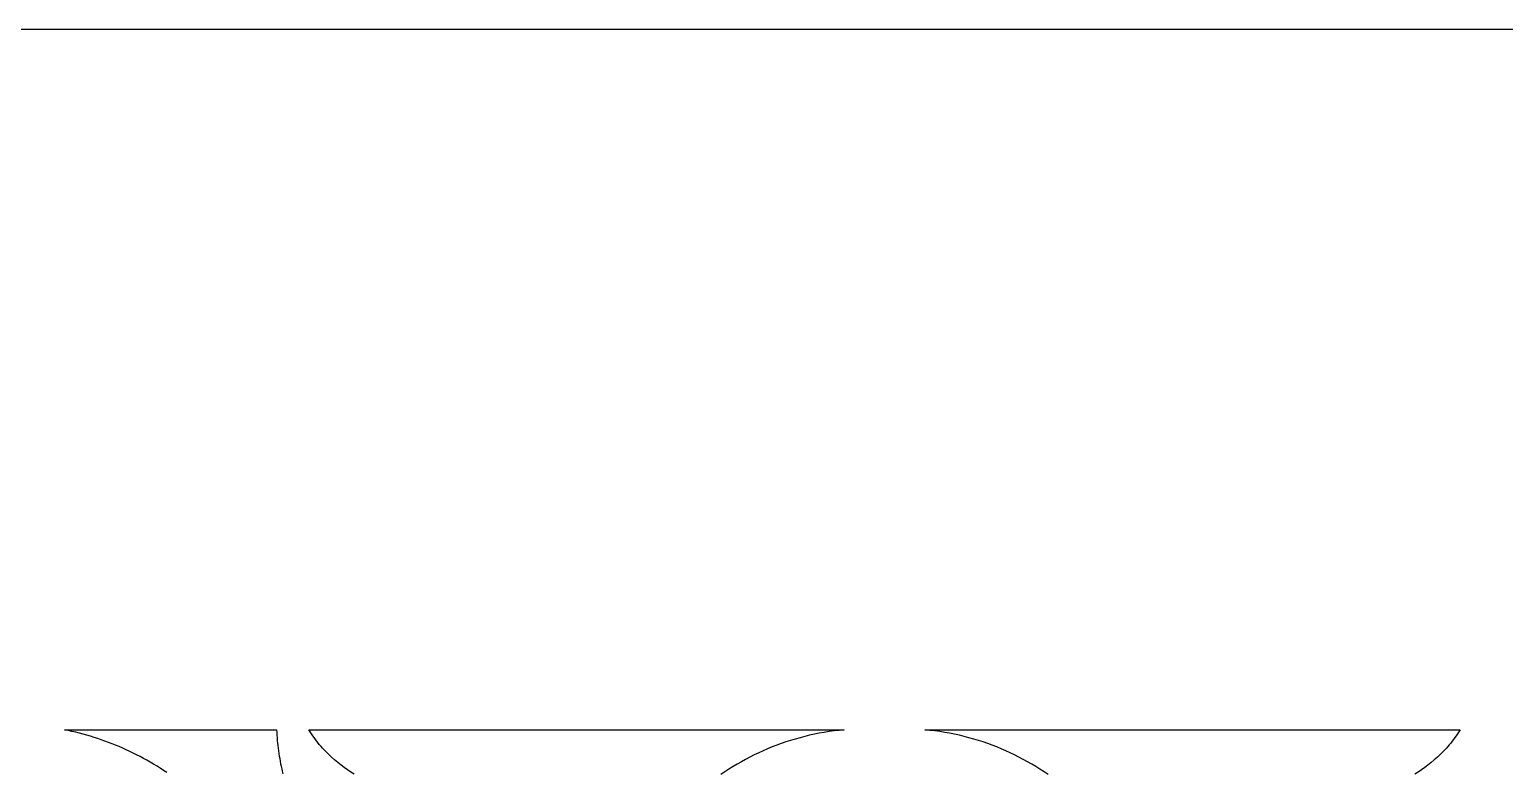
# Model space of a CAD drawing. Extents: x -4950 to -2150, y -1354 to 1346.
# Drawn here: x -2712.7 to -2344.2, y 1160 to 1345.6 of the extents above; entities that cross this region are included whole.
import ezdxf

# ---------------------------------------------------------------- set-up
doc = ezdxf.new("R2010")
doc.units = 0
doc.layers.add('LAYER_1', color=18, linetype='CONTINUOUS')

msp = doc.modelspace()

# ---------------------------------------------------------------- linework, layer by layer
at = {"layer": 'LAYER_1'}
msp.add_lwpolyline([(-4949.84, -1354.38), (-2149.84, -1354.38), (-2149.84, 1345.62), (-4949.84, 1345.62)], close=True, dxfattribs=at)
for points in [[(-2678.41, 1159.95), (-2679.23, 1160.49), (-2680.06, 1161.01), (-2680.89, 1161.53), (-2681.73, 1162.04), (-2682.57, 1162.53), (-2683.41, 1163.01), (-2684.26, 1163.48), (-2685.12, 1163.93), (-2685.98, 1164.38), (-2686.84, 1164.81), (-2687.71, 1165.23), (-2688.59, 1165.64), (-2689.46, 1166.03), (-2690.34, 1166.42), (-2691.23, 1166.79), (-2692.12, 1167.14), (-2693.01, 1167.49), (-2693.91, 1167.82), (-2694.81, 1168.14), (-2695.71, 1168.45), (-2696.62, 1168.74), (-2697.53, 1169.02), (-2698.44, 1169.29), (-2699.36, 1169.54), (-2700.28, 1169.78), (-2701.2, 1170.01), (-2702.13, 1170.23), (-2703.05, 1170.43), (-2703.98, 1170.62), (-2651, 1170.61), (-2650.97, 1169.95), (-2650.93, 1169.28), (-2650.89, 1168.63), (-2650.83, 1167.97), (-2650.77, 1167.31), (-2650.7, 1166.66), (-2650.63, 1166.01), (-2650.54, 1165.36), (-2650.45, 1164.71), (-2650.35, 1164.07), (-2650.24, 1163.43), (-2650.13, 1162.79), (-2650.01, 1162.15), (-2649.88, 1161.52), (-2649.74, 1160.89), (-2649.6, 1160.26), (-2649.45, 1159.63)], [(-2631.63, 1159.51), (-2632.46, 1160.05), (-2633.29, 1160.61), (-2634.1, 1161.19), (-2634.91, 1161.8), (-2635.71, 1162.43), (-2636.5, 1163.09), (-2637.28, 1163.78), (-2638.05, 1164.51), (-2638.8, 1165.27), (-2639.53, 1166.06), (-2639.9, 1166.47), (-2640.26, 1166.89), (-2640.61, 1167.32), (-2640.96, 1167.75), (-2641.31, 1168.2), (-2641.65, 1168.66), (-2641.99, 1169.13), (-2642.32, 1169.61), (-2642.65, 1170.1), (-2642.97, 1170.61), (-2509.22, 1170.62), (-2510.47, 1170.49), (-2511.72, 1170.34), (-2512.96, 1170.17), (-2514.19, 1169.98), (-2515.41, 1169.76), (-2516.63, 1169.52), (-2517.83, 1169.25), (-2519.04, 1168.97), (-2520.23, 1168.65), (-2521.41, 1168.32), (-2522.59, 1167.97), (-2523.76, 1167.59), (-2524.91, 1167.19), (-2526.06, 1166.77), (-2527.2, 1166.33), (-2528.33, 1165.86), (-2529.45, 1165.38), (-2530.55, 1164.87), (-2531.65, 1164.35), (-2532.74, 1163.8), (-2533.81, 1163.24), (-2534.87, 1162.65), (-2535.92, 1162.04), (-2536.96, 1161.42), (-2537.99, 1160.77), (-2539, 1160.11), (-2540, 1159.43)], [(-2458.25, 1159.43), (-2459.25, 1160.11), (-2460.27, 1160.77), (-2461.29, 1161.42), (-2462.33, 1162.04), (-2463.38, 1162.65), (-2464.44, 1163.24), (-2465.52, 1163.8), (-2466.6, 1164.35), (-2467.7, 1164.87), (-2468.81, 1165.38), (-2469.93, 1165.86), (-2471.06, 1166.33), (-2472.19, 1166.77), (-2473.34, 1167.19), (-2474.5, 1167.59), (-2475.67, 1167.97), (-2476.84, 1168.32), (-2478.03, 1168.65), (-2479.22, 1168.97), (-2480.42, 1169.25), (-2481.63, 1169.52), (-2482.85, 1169.76), (-2484.07, 1169.98), (-2485.3, 1170.17), (-2486.54, 1170.34), (-2487.78, 1170.49), (-2489.03, 1170.62), (-2355.29, 1170.61), (-2355.61, 1170.1), (-2355.94, 1169.61), (-2356.27, 1169.13), (-2356.61, 1168.66), (-2356.95, 1168.2), (-2357.29, 1167.75), (-2357.64, 1167.32), (-2358, 1166.89), (-2358.36, 1166.47), (-2358.72, 1166.06), (-2359.46, 1165.27), (-2360.21, 1164.51), (-2360.97, 1163.78), (-2361.75, 1163.09), (-2362.54, 1162.43), (-2363.34, 1161.8), (-2364.15, 1161.19), (-2364.97, 1160.61), (-2365.8, 1160.05), (-2366.63, 1159.51)]]:
    msp.add_lwpolyline(points, dxfattribs=at)

doc.saveas('drawing.dxf')
